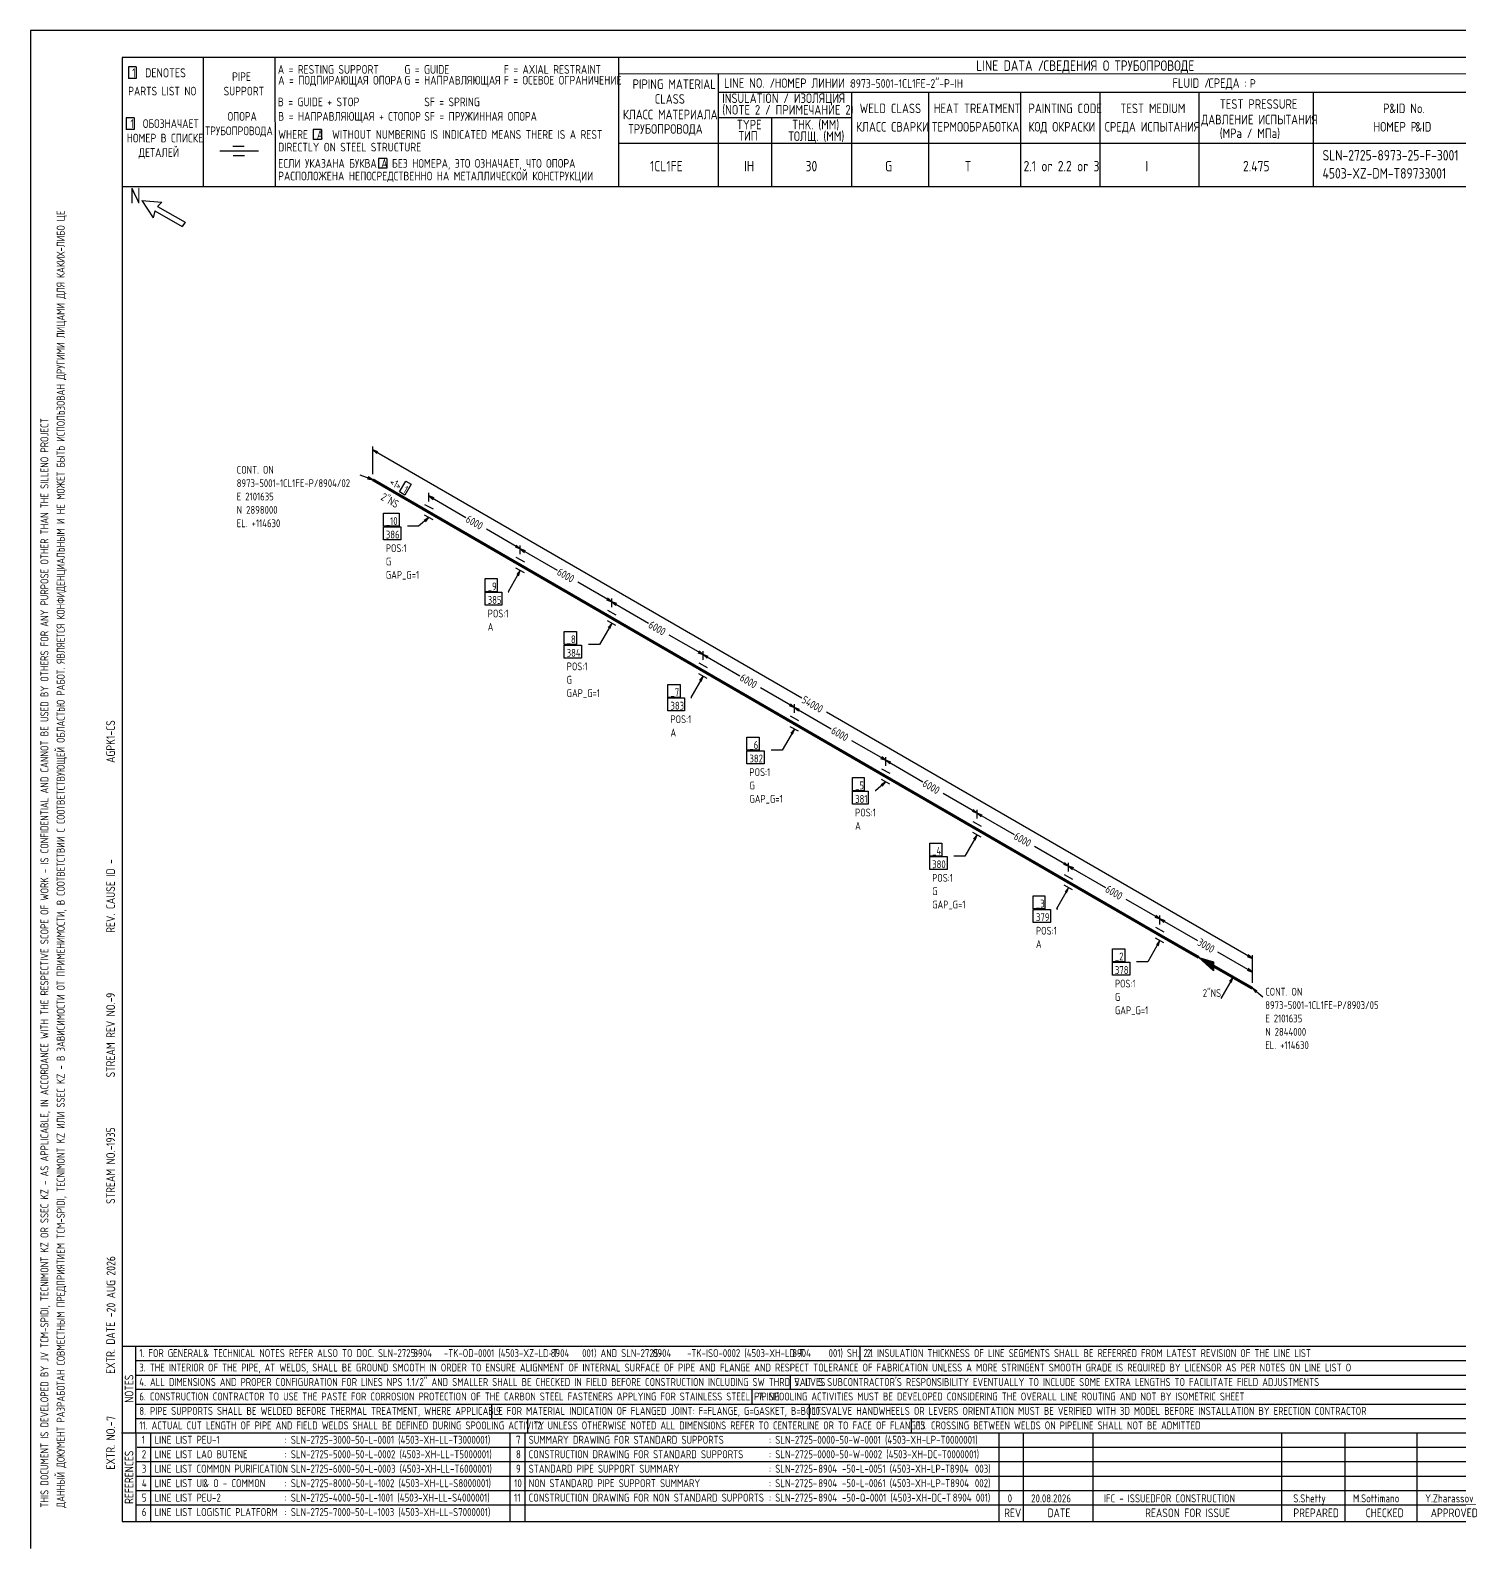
# Model space of a CAD drawing. Extents: x -1005 to 594, y -998 to 420.
# Drawn here: x 0 to 395.4, y 0 to 420 of the extents above; entities that cross this region are included whole.
import ezdxf

# ---------------------------------------------------------------- set-up
doc = ezdxf.new("R2010")
doc.units = 0
doc.styles.add('TTFN17', font='GOST type A')

msp = doc.modelspace()

# ---------------------------------------------------------------- linework, layer by layer
at = {"layer": 'GT_1', "flags": 128}
for points in [[(0, 420), (0, 0)], [(594, 420), (0, 420)], [(589.1, 412.5), (25.4, 412.5)], [(25.4, 412.5), (25.4, 7.5)], [(47.8, 412.5), (47.8, 376.7)], [(67.6, 412.5), (67.7, 376.7)], [(162.7, 412.5), (162.7, 376.7)], [(29.3, 409.9), (27.1, 409.9)], [(27.1, 409.9), (27.1, 406.7)], [(29.3, 409.9), (29.3, 406.7)], [(589.1, 408), (162.7, 407.9)], [(190.3, 407.8), (190.3, 376.7)], [(29.3, 406.7), (27.1, 406.7)], [(190.3, 402.9), (402.7, 402.9)], [(227.1, 402.9), (227.1, 376.7)], [(248.4, 402.9), (248.4, 376.8)], [(273.9, 402.9), (273.9, 376.7)], [(295.8, 402.9), (295.8, 376.7)], [(323.2, 402.9), (323.2, 376.7)], [(354.8, 402.9), (354.8, 376.8)], [(28.7, 395.8), (26.5, 395.8)], [(26.5, 395.8), (26.5, 392.6)], [(28.7, 395.8), (28.7, 392.6)], [(227.1, 395.8), (190.3, 395.8)], [(205, 395.8), (205, 376.7)], [(28.7, 392.6), (26.5, 392.6)], [(80.5, 392.6), (78.2, 392.6)], [(78.2, 392.6), (78.2, 389.8)], [(80.5, 392.6), (80.5, 389.8)], [(63.1, 386.6), (52.4, 386.6)], [(59.1, 387.9), (56, 387.9)], [(80.5, 389.8), (78.2, 389.8)], [(230.2, 388.7), (162.7, 388.7)], [(402.7, 388.7), (226.9, 388.7)], [(59.2, 385.3), (56.1, 385.3)], [(98.6, 384.6), (96.3, 384.6)], [(96.3, 384.6), (96.3, 381.9)], [(98.6, 384.6), (98.6, 381.9)], [(98.6, 381.9), (96.3, 381.9)], [(402.7, 376.7), (25.4, 376.7)], [(30.8, 372.9), (34, 368.1)], [(30.8, 372.9), (36.4, 372.5)], [(34.4, 370.1), (34, 368.1)], [(34.4, 370.1), (42, 365.7)], [(36.4, 372.5), (35.2, 371.3)], [(35.2, 371.3), (42.8, 366.9)], [(42.8, 366.9), (42, 365.7)], [(94.725, 297.2), (94.725, 304.85)], [(96.15, 303.425), (94.725, 303.95), (95.85, 302.975)], [(94.725, 303.95), (213.375, 235.325)], [(94.725, 295.7), (91.2, 296.975)], [(93.225, 295.925), (94.725, 295.7), (93.45, 296.45)], [(103.875, 295.325), (105.375, 294.5), (103.575, 291.425), (102.15, 292.325), (103.875, 295.325)], [(110.25, 289.7), (110.25, 292.1)], [(111.675, 290.675), (110.25, 291.2), (111.375, 290.225)], [(110.25, 291.2), (120.45, 285.275)], [(97.65, 286.4), (102, 286.4), (102, 282.8), (97.65, 282.8), (97.65, 286.4)], [(109.05, 288.875), (111.375, 287.6)], [(111.375, 284.6), (109.05, 285.875)], [(97.65, 282.65), (102.45, 282.65), (102.45, 279.05), (97.65, 279.05), (97.65, 282.65)], [(110.25, 285.2), (107.4, 282.8), (104.325, 282.8)], [(109.275, 284.075), (110.25, 285.2), (108.975, 284.45)], [(135.525, 276.575), (126.15, 281.975)], [(134.1, 277.1), (135.525, 276.575), (134.4, 277.55)], [(135.525, 275.075), (135.525, 277.475)], [(135.525, 275.075), (135.525, 277.475)], [(134.325, 274.25), (136.65, 272.975)], [(136.95, 276.05), (135.525, 276.575), (136.65, 275.6)], [(135.525, 276.575), (145.725, 270.65)], [(135.525, 270.575), (132.15, 264.725), (132.375, 264.725)], [(136.65, 269.975), (134.325, 271.25)], [(135, 269.15), (135.525, 270.575), (134.55, 269.45)], [(125.775, 268.325), (129.15, 268.325), (129.15, 264.725), (125.775, 264.725), (125.775, 268.325)], [(160.8, 261.95), (151.425, 267.35)], [(125.775, 264.575), (130.425, 264.575), (130.425, 260.975), (125.775, 260.975), (125.775, 264.575)], [(159.375, 262.475), (160.8, 261.95), (159.675, 262.925)], [(160.8, 260.45), (160.8, 262.85)], [(160.8, 260.45), (160.8, 262.85)], [(162.225, 261.425), (160.8, 261.95), (161.925, 260.975)], [(160.8, 261.95), (171, 256.025)], [(159.6, 259.625), (161.925, 258.35)], [(161.925, 255.35), (159.6, 256.625)], [(147.675, 253.7), (151.05, 253.7), (151.05, 250.1), (147.675, 250.1), (147.675, 253.7)], [(160.8, 255.95), (157.425, 250.1), (154.35, 250.1)], [(160.275, 254.525), (160.8, 255.95), (159.825, 254.825)], [(186.075, 247.325), (176.7, 252.725)], [(147.675, 249.95), (152.475, 249.95), (152.475, 246.35), (147.675, 246.35), (147.675, 249.95)], [(184.65, 247.85), (186.075, 247.325), (184.95, 248.3)], [(186.075, 245.825), (186.075, 248.225)], [(186.075, 245.825), (186.075, 248.225)], [(184.875, 245), (187.2, 243.725)], [(187.5, 246.8), (186.075, 247.325), (187.2, 246.35)], [(186.075, 247.325), (196.275, 241.4)], [(186.075, 241.325), (182.7, 235.475), (182.925, 235.475)], [(187.2, 240.725), (184.875, 242)], [(185.55, 239.9), (186.075, 241.325), (185.1, 240.2)], [(176.325, 239.075), (179.7, 239.075), (179.7, 235.475), (176.325, 235.475), (176.325, 239.075)], [(176.325, 235.325), (180.975, 235.325), (180.975, 231.725), (176.325, 231.725), (176.325, 235.325)], [(211.35, 232.7), (201.975, 238.1)], [(209.925, 233.225), (211.35, 232.7), (210.225, 233.675)], [(211.35, 231.2), (211.35, 233.6)], [(211.35, 231.2), (211.35, 233.6)], [(212.775, 232.175), (211.35, 232.7), (212.475, 231.725)], [(211.35, 232.7), (221.55, 226.775)], [(338.025, 163.25), (220.2, 231.425)], [(210.15, 230.375), (212.475, 229.1)], [(212.475, 226.1), (210.15, 227.375)], [(198.225, 224.45), (201.6, 224.45), (201.6, 220.85), (198.225, 220.85), (198.225, 224.45)], [(211.35, 226.7), (207.975, 220.85), (204.9, 220.85)], [(210.825, 225.275), (211.35, 226.7), (210.375, 225.575)], [(236.625, 218.075), (227.25, 223.475)], [(198.225, 220.7), (203.025, 220.7), (203.025, 217.1), (198.225, 217.1), (198.225, 220.7)], [(235.2, 218.6), (236.625, 218.075), (235.5, 219.05)], [(236.625, 216.575), (236.625, 218.975)], [(236.625, 216.575), (236.625, 218.975)], [(235.425, 215.75), (237.75, 214.475)], [(238.05, 217.55), (236.625, 218.075), (237.75, 217.1)], [(236.625, 218.075), (246.825, 212.15)], [(227.4, 213.275), (230.625, 213.275), (230.625, 209.675), (227.4, 209.675), (227.4, 213.275)], [(236.625, 212.075), (233.775, 209.675), (233.7, 209.675)], [(235.65, 210.95), (236.625, 212.075), (235.35, 211.325)], [(237.75, 211.475), (235.425, 212.75)], [(227.4, 209.525), (231.75, 209.525), (231.75, 205.925), (227.4, 205.925), (227.4, 209.525)], [(261.9, 203.45), (252.525, 208.85)], [(260.475, 203.975), (261.9, 203.45), (260.775, 204.425)], [(261.9, 201.95), (261.9, 204.35)], [(261.9, 201.95), (261.9, 204.35)], [(263.325, 202.925), (261.9, 203.45), (263.025, 202.475)], [(261.9, 203.45), (272.1, 197.525)], [(261.9, 197.45), (258.525, 191.6), (255.45, 191.6)], [(260.7, 201.125), (263.025, 199.85)], [(263.025, 196.85), (260.7, 198.125)], [(261.375, 196.025), (261.9, 197.45), (260.925, 196.325)], [(248.775, 195.2), (252.15, 195.2), (252.15, 191.6), (248.775, 191.6), (248.775, 195.2)], [(287.175, 188.825), (277.8, 194.225)], [(248.775, 191.45), (253.575, 191.45), (253.575, 187.85), (248.775, 187.85), (248.775, 191.45)], [(285.75, 189.35), (287.175, 188.825), (286.05, 189.8)], [(287.175, 187.325), (287.175, 189.725)], [(287.175, 187.325), (287.175, 189.725)], [(285.975, 186.5), (288.3, 185.225)], [(288.6, 188.3), (287.175, 188.825), (288.3, 187.85)], [(287.175, 188.825), (297.375, 182.9)], [(287.175, 182.825), (283.8, 176.975), (284.175, 176.975)], [(288.3, 182.225), (285.975, 183.5)], [(286.65, 181.4), (287.175, 182.825), (286.2, 181.7)], [(277.425, 180.575), (280.65, 180.575), (280.65, 176.975), (277.425, 176.975), (277.425, 180.575)], [(277.425, 176.825), (282.225, 176.825), (282.225, 173.225), (277.425, 173.225), (277.425, 176.825)], [(312.45, 174.2), (303.075, 179.6)], [(311.025, 174.725), (312.45, 174.2), (311.325, 175.175)], [(312.45, 172.7), (312.45, 175.1)], [(312.45, 172.7), (312.45, 175.1)], [(313.875, 173.675), (312.45, 174.2), (313.575, 173.225)], [(312.45, 174.2), (322.875, 168.2)], [(312.45, 168.2), (309.075, 162.35), (306, 162.35)], [(311.25, 171.875), (313.575, 170.6)], [(313.575, 167.6), (311.25, 168.875)], [(311.925, 166.775), (312.45, 168.2), (311.475, 167.075)], [(299.325, 165.95), (302.7, 165.95), (302.7, 162.35), (299.325, 162.35), (299.325, 165.95)], [(338.025, 159.5), (328.425, 164.975)], [(336.6, 163.775), (338.025, 163.25), (336.9, 164.225)], [(338.025, 156.5), (338.025, 164.15)], [(299.325, 162.2), (304.125, 162.2), (304.125, 158.6), (299.325, 158.6), (299.325, 162.2)], [(327.3, 161.15), (327.3, 159.8), (323.175, 163.55), (327.3, 162.35), (327.3, 159.95), (323.55, 163.325), (327.3, 162.275), (327.3, 160.175), (324, 163.1), (327.3, 162.05), (327.3, 160.325), (324.375, 162.8), (327.3, 161.9), (327.3, 160.475), (324.75, 162.65), (327.3, 161.75), (327.3, 160.625), (325.2, 162.35), (327.3, 161.6), (327.3, 160.85), (325.5, 162.2), (327.3, 161.375), (327.3, 161), (325.95, 161.9), (327.3, 161.225), (327.3, 161.15), (323.175, 163.55)], [(336.6, 160.025), (338.025, 159.5), (336.9, 160.475)], [(338.025, 156.5), (338.025, 160.4)], [(332.7, 158.075), (329.325, 152.225)], [(332.175, 156.65), (332.7, 158.075), (331.725, 156.95)], [(339.3, 154.25), (338.025, 155), (339, 153.875)], [(338.025, 155), (340.875, 152.6)], [(25.3, 56), (402.7, 56)], [(29.1, 56), (29.2, 7.5)], [(229.4, 56), (229.4, 52)], [(29.1, 52), (402.7, 52)], [(29.1, 48), (402.7, 48)], [(210.2, 48), (210.2, 44)], [(402.7, 44), (29.1, 44)], [(199.6, 44), (199.6, 40)], [(29.2, 40), (402.7, 40)], [(127.6, 40), (127.6, 36)], [(215.4, 40), (215.4, 36)], [(29.1, 36), (402.7, 36)], [(137.5, 36), (137.5, 32)], [(243.6, 36), (243.6, 32)], [(25.2, 32), (402.7, 32)], [(33.2, 32), (33.2, 7.6)], [(132.6, 32), (132.6, 7.6)], [(136.8, 32), (136.8, 7.6)], [(267.9, 32), (267.9, 7.5)], [(274.6, 32), (274.6, 7.5)], [(293.9, 32), (293.9, 7.5)], [(346.1, 32), (346.1, 7.5)], [(363.6, 32), (363.6, 7.5)], [(383.5, 32), (383.5, 7.5)], [(402.7, 28), (29.5, 28)], [(402.7, 24), (29.1, 24)], [(402.7, 20), (29.1, 20)], [(402.7, 16), (29.1, 16)], [(402.7, 12), (29.2, 12)], [(25.4, 7.5), (589.1, 7.5)], [(0, 0), (0, 0)]]:
    msp.add_lwpolyline(points, dxfattribs=at)
at = {"layer": 'GT_1', "const_width": 0.8, "flags": 128}
for points in [[(110.25, 286.7), (94.725, 295.7)], [(135.525, 272.075), (110.25, 286.7)], [(160.8, 257.45), (135.525, 272.075)], [(186.075, 242.825), (160.8, 257.45)], [(211.35, 228.2), (186.075, 242.825)], [(236.625, 213.575), (211.35, 228.2)], [(261.9, 198.95), (236.625, 213.575)], [(287.175, 184.325), (261.9, 198.95)], [(312.45, 169.7), (287.175, 184.325)], [(323.175, 163.55), (312.45, 169.7)], [(338.025, 155), (327.3, 161.15)]]:
    msp.add_lwpolyline(points, dxfattribs=at)

# ---------------------------------------------------------------- texts
at = {"layer": 'GT_1', "style": 'TTFN17'}
for s, height, p in [('LINE DATA /', 2.8875, (261.633, 408.8)), ('СВЕДЕНИЯ О ТРУБОПРОВОДЕ', 2.8875, (280.233, 408.8)), (' 1  DENOTES', 2.5025, (26.875, 407)), (' PIPE', 2.4062, (54.561, 406)), ('A = RESTING SUPPORT', 2.40625, (68.461, 408)), ('A = ПОДПИРАЮЩАЯ ОПОРА', 2.40625, (68.561, 405)), ('G = GUIDE', 2.4062, (103.461, 408)), ('G = НАПРАВЛЯЮЩАЯ', 2.40625, (103.461, 405)), ('F = AXIAL RESTRAINT', 2.40625, (130.961, 408)), ('F = ОСЕВОЕ ОГРАНИЧЕНИЕ', 2.40625, (130.961, 405)), ('PARTS LIST NO', 2.40625, (27.061, 402)), ('SUPPORT', 2.4062, (53.461, 402)), ('PIPING MATERIAL', 2.64687, (166.597, 403.8)), ('LINE NO. /', 2.6469, (191.897, 404.1)), ('НОМЕР ЛИНИИ :', 2.59875, (205.89, 404.1)), ('8973-5001-1CL1FE-2"-P-IH', 2.40625, (226.861, 404.1)), ('FLUID /', 2.6469, (315.897, 404.1)), ('СРЕДА :', 2.6469, (325.897, 404.1)), ('P', 2.406, (337.361, 404.1)), ('B = GUIDE + STOP', 2.40625, (68.461, 399)), ('SF = SPRING', 2.40625, (108.961, 399)), ('CLASS', 2.6469, (172.697, 399.7)), ('(NOTE 2 / ПРИМЕЧАНИЕ 2)', 2.64687, (191.397, 396.7)), ('INSULATION / ИЗОЛЯЦИЯ', 2.64687, (191.397, 399.9)), ('WELD CLASS', 2.6469, (229.397, 397.1)), ('HEAT TREATMENT', 2.64687, (249.897, 397.1)), ('PAINTING CODE', 2.64687, (276.097, 397.1)), ('TEST MEDIUM', 2.64687, (301.497, 397.1)), ('TEST PRESSURE', 2.64687, (328.997, 398.3)), ('P', 2.647, (374.197, 397.1)), ('&ID No.', 2.6469, (375.908, 397.1)), (' 1  ОБОЗНАЧАЕТ', 2.40625, (26.461, 393)), ('ОПОРА', 2.4062, (54.561, 395)), ('B = НАПРАВЛЯЮЩАЯ + СТОПОР', 2.40625, (68.561, 395)), ('SF = ПРУЖИННАЯ ОПОРА', 2.40625, (108.961, 395)), ('КЛАСС МАТЕРИАЛА', 2.64687, (163.897, 395.4)), ('TYPE', 2.6469, (195.397, 392.6)), ('THK. (MM)', 2.6469, (210.697, 392.6)), ('ДАВЛЕНИЕ ИСПЫТАНИЯ', 2.64687, (323.897, 394)), ('НОМЕР В СПИСКЕ', 2.40625, (26.661, 389)), ('ТРУБОПРОВОДА', 2.40625, (48.361, 391)), ('WHERE  A  WITHOUT NUMBERING IS INDICATED MEANS THERE IS A REST', 2.40625, (68.561, 390)), ('ТРУБОПРОВОДА', 2.64687, (165.397, 391.4)), ('ТИП', 2.6469, (195.897, 389.5)), ('ТОЛЩ. (ММ)', 2.6469, (209.697, 389.4)), ('КЛАСС СВАРКИ', 2.64687, (228.397, 392)), ('ТЕРМООБРАБОТКА', 2.64687, (249.397, 392)), ('КОД ОКРАСКИ', 2.64687, (276.097, 392)), ('СРЕДА ИСПЫТАНИЯ', 2.64687, (297.197, 392)), ('(MPa / МПа)', 2.64687, (328.997, 390.2)), ('НОМЕР P', 2.6469, (371.497, 392)), ('&ID', 2.6469, (383.097, 392)), ('ДЕТАЛЕЙ', 2.4062, (29.961, 385)), ('DIRECTLY ON STEEL STRUCTURE', 2.40625, (68.561, 386.5)), ('SLN-2725-8973-25-F-3001', 2.8875, (357.433, 384)), ('ЕСЛИ УКАЗАНА БУКВА A БЕЗ НОМЕРА, ЭТО ОЗНАЧАЕТ, ЧТО ОПОРА', 2.40625, (68.561, 382)), ('1CL1FE', 2.8875, (171.433, 381)), ('IH', 2.8875, (197.433, 381)), ('30', 2.8875, (214.433, 381)), ('G', 2.888, (236.433, 381)), ('T', 2.888, (258.433, 381)), ('2.1 or 2.2 or 3', 2.8875, (274.733, 381)), ('I', 2.888, (308.433, 381)), ('2.475', 2.8875, (335.433, 381)), ('РАСПОЛОЖЕНА НЕПОСРЕДСТВЕННО НА МЕТАЛЛИЧЕСКОЙ КОНСТРУКЦИИ', 2.40625, (68.561, 378.5)), ('4503-XZ-DM-T89733001', 2.8875, (357.433, 379)), ('N', 4.331, (27.55, 372.1)), ('CONT. ON', 2.1656, (57.073, 297.35)), ('8973-5001-1CL1FE-P/8904/02', 2.16562, (57.073, 293.653)), ('E 2101635', 2.1656, (57.073, 289.955)), ('N 2898000', 2.1656, (57.073, 286.258)), ('EL. +114630', 2.16562, (57.073, 282.56)), ('_10', 2.1656, (98.325, 283.175)), ('386', 2.1656, (98.325, 279.425)), ('POS:1', 2.1656, (98.325, 275.675)), ('G', 2.166, (98.325, 271.978)), ('GAP_G=1', 2.1656, (98.325, 268.28)), ('_9', 2.1656, (126.508, 265.1)), ('385', 2.1656, (126.508, 261.35)), ('POS:1', 2.1656, (126.508, 257.6)), ('A', 2.166, (126.508, 253.903)), ('_8', 2.1656, (148.35, 250.475)), ('384', 2.1656, (148.35, 246.725)), ('POS:1', 2.1656, (148.35, 242.975)), ('G', 2.166, (148.35, 239.278)), ('GAP_G=1', 2.1656, (148.35, 235.58)), ('_7', 2.1656, (177.058, 235.85)), ('383', 2.1656, (177.058, 232.1)), ('A', 2.166, (177.058, 224.653)), ('POS:1', 2.1656, (177.058, 228.35)), ('_6', 2.1656, (198.9, 221.225)), ('382', 2.1656, (198.9, 217.475)), ('POS:1', 2.1656, (198.9, 213.725)), ('G', 2.166, (198.9, 210.028)), ('_5', 2.1656, (228.133, 210.05)), ('GAP_G=1', 2.1656, (198.9, 206.33)), ('381', 2.1656, (228.133, 206.3)), ('POS:1', 2.1656, (228.133, 202.55)), ('A', 2.166, (228.133, 198.853)), ('_4', 2.1656, (249.45, 191.975)), ('380', 2.1656, (249.45, 188.225)), ('POS:1', 2.1656, (249.45, 184.475)), ('G', 2.166, (249.45, 180.778)), ('GAP_G=1', 2.1656, (249.45, 177.08)), ('_3', 2.1656, (278.158, 177.35)), ('379', 2.1656, (278.158, 173.6)), ('A', 2.166, (278.158, 166.153)), ('POS:1', 2.1656, (278.158, 169.85)), ('_2', 2.1656, (300, 162.725)), ('378', 2.1656, (300, 158.975)), ('POS:1', 2.1656, (300, 155.225)), ('G', 2.166, (300, 151.528)), ('2"NS', 2.1656, (324.297, 152.6)), ('CONT. ON', 2.1656, (341.575, 152.975)), ('8973-5001-1CL1FE-P/8903/05', 2.16562, (341.575, 149.278)), ('GAP_G=1', 2.1656, (300, 147.83)), ('E 2101635', 2.1656, (341.575, 145.58)), ('N 2844000', 2.1656, (341.575, 141.883)), ('EL. +114630', 2.16562, (341.575, 138.185)), ('1. FOR GENERAL', 2.18487, (30.128, 53)), ('& TECHNICAL NOTES REFER ALSO TO DOC. SLN-2725-      -TK-OD-0001 (4503-XZ-LD-T      001) AND SLN-2725-      -TK-ISO-0002 (4503-XH-LD-T      001) SH. 2.1', 2.18487, (47.868, 53)), ('8904', 2.1849, (105.928, 53)), ('8904', 2.1849, (143.928, 53)), ('8904', 2.1849, (172.128, 53)), ('8904', 2.1849, (210.728, 53)), ('2. INSULATION THICKNESS OF LINE SEGMENTS SHALL BE REFERRED FROM LATEST REVISION OF THE LINE LIST', 2.18487, (231.328, 53)), ('3. THE INTERIOR OF THE PIPE, AT WELDS, SHALL BE GROUND SMOOTH IN ORDER TO ENSURE ALIGNMENT OF INTERNAL SURFACE OF PIPE AND FLANGE AND RESPECT TOLERANCE OF FABRICATION UNLESS A MORE STRINGENT SMOOTH GRADE IS REQUIRED BY LICENSOR AS PER NOTES ON LINE LIST O', 2.18487, (30.128, 49)), ('4. ALL DIMENSIONS AND PROPER CONFIGURATION FOR LINES NPS 1.1/2" AND SMALLER SHALL BE CHECKED IN FIELD BEFORE CONSTRUCTION INCLUDING SW THRD VALVES', 2.18487, (30.128, 45)), ("5. IT IS SUBCONTRACTOR'S RESPONSIBILITY EVENTUALLY TO INCLUDE SOME EXTRA LENGTHS TO FACILITATE FIELD ADJUSTMENTS", 2.18487, (211.328, 45)), ('6. CONSTRUCTION CONTRACTOR TO USE THE PASTE FOR CORROSION PROTECTION OF THE CARBON STEEL FASTENERS APPLYING FOR STAINLESS STEEL PIPING', 2.18487, (30.128, 41)), ('7. SPOOLING ACTIVITIES MUST BE DEVELOPED CONSIDERING THE OVERALL LINE ROUTING AND NOT BY ISOMETRIC SHEET', 2.18487, (201.328, 41)), ('8. PIPE SUPPORTS SHALL BE WELDED BEFORE THERMAL TREATMENT, WHERE APPLICABLE', 2.18487, (30.128, 37)), ('9. FOR MATERIAL INDICATION OF FLANGED JOINT: F=FLANGE, G=GASKET, B=BOLTS', 2.18487, (128.828, 37)), ('10. VALVE HANDWHEELS OR LEVERS ORIENTATION MUST BE VERIFIED WITH 3D MODEL BEFORE INSTALLATION BY ERECTION CONTRACTOR', 2.18487, (216.328, 37)), ('11. ACTUAL CUT LENGTH OF PIPE AND FIELD WELDS SHALL BE DEFINED DURING SPOOLING ACTIVITY', 2.18487, (30.128, 33)), ('12. UNLESS OTHERWISE NOTED ALL DIMENSIONS REFER TO CENTERLINE OR TO FACE OF FLANGES', 2.18487, (139.328, 33)), ('13. CROSSING BETWEEN WELDS ON PIPELINE SHALL NOT BE ADMITTED', 2.18487, (245.328, 33)), ('1', 2.214, (30.832, 29)), ('LINE LIST PEU-1', 2.21375, (34.332, 29)), (': SLN-2725-3000-50-L-0001 (4503-XH-LL-T3000001)', 2.21375, (70.332, 29)), ('7', 2.214, (134.332, 29)), ('SUMMARY DRAWING FOR STANDARD SUPPORTS', 2.21375, (137.832, 29)), (': SLN-2725-0000-50-W-0001 (4503-XH-LP-T0000001)', 2.21375, (204.332, 29)), ('2', 2.214, (30.832, 25)), ('LINE LIST LAO BUTENE', 2.21375, (34.332, 25)), (': SLN-2725-5000-50-L-0002 (4503-XH-LL-T5000001)', 2.21375, (70.332, 25)), ('8', 2.214, (134.332, 25)), ('CONSTRUCTION DRAWING FOR STANDARD SUPPORTS', 2.21375, (137.832, 25)), (': SLN-2725-0000-50-W-0002 (4503-XH-DC-T0000001)', 2.21375, (204.332, 25)), ('3', 2.214, (30.832, 21)), ('LINE LIST COMMON PURIFICATION', 2.21375, (34.332, 21)), (': SLN-2725-6000-50-L-0003 (4503-XH-LL-T6000001)', 2.21375, (70.332, 21)), ('9', 2.214, (134.332, 21)), ('STANDARD PIPE SUPPORT SUMMARY', 2.21375, (137.832, 21)), (': SLN-2725-      -50-L-0051 (4503-XH-LP-T      003)', 2.21375, (204.332, 21)), ('8904', 2.2138, (217.932, 21)), ('8904', 2.2138, (254.332, 21)), ('4', 2.214, (30.832, 17)), ('LINE LIST UI', 2.21375, (34.332, 17)), ('& O - COMMON', 2.21375, (47.849, 17)), (': SLN-2725-8000-50-L-1002 (4503-XH-LL-S8000001)', 2.21375, (70.332, 17)), ('10', 2.2138, (133.832, 17)), ('NON STANDARD PIPE SUPPORT SUMMARY', 2.21375, (137.832, 17)), (': SLN-2725-      -50-L-0061 (4503-XH-LP-T      002)', 2.21375, (204.332, 17)), ('8904', 2.2138, (217.932, 17)), ('8904', 2.2138, (254.432, 17)), ('5', 2.214, (30.832, 13)), ('LINE LIST PEU-2', 2.21375, (34.332, 13)), (': SLN-2725-4000-50-L-1001 (4503-XH-LL-S4000001)', 2.21375, (70.332, 13)), ('11', 2.2138, (133.832, 13)), ('CONSTRUCTION DRAWING FOR NON STANDARD SUPPORTS', 2.21375, (137.832, 13)), (': SLN-2725-      -50-Q-0001 (4503-XH-DC-T      001)', 2.21375, (204.332, 13)), ('8904', 2.2138, (217.932, 13)), ('8904', 2.2138, (255.132, 13)), ('0', 2.214, (270.332, 12.8)), ('20.08.2026', 2.2138, (276.832, 12.8)), ('IFC - ISSUEDFOR CONSTRUCTION', 2.21375, (296.932, 12.8)), ('S.Shetty', 2.2138, (349.332, 12.8)), ('M.Sottimano', 2.21375, (365.832, 12.8)), ('Y.Zharassov', 2.21375, (385.832, 12.8)), ('6', 2.214, (30.832, 9)), ('LINE LIST LOGISTIC PLATFORM', 2.21375, (34.332, 9)), (': SLN-2725-7000-50-L-1003 (4503-XH-LL-S7000001)', 2.21375, (70.332, 9)), ('REV', 2.4062, (269.361, 8.7)), ('DATE', 2.4062, (281.361, 8.7)), ('REASON FOR ISSUE', 2.40625, (308.361, 8.7)), ('PREPARED', 2.4062, (349.361, 8.7)), ('CHECKED', 2.4062, (369.361, 8.7)), ('APPROVED', 2.4062, (387.361, 8.7))]:
    msp.add_text(s, height=height, dxfattribs=at).set_placement(p)
for s, height, rotation, p in [('ДАННЫЙ ДОКУМЕНТ РАЗРАБОТАН СОВМЕСТНЫМ ПРЕДПРИЯТИЕМ TCM-SPIDI, TECNIMONT KZ ИЛИ SSEC KZ - В ЗАВИСИМОСТИ ОТ ПРИМЕНИМОСТИ, В СООТВЕТСТВИИ С СООТВЕТСТВУЮЩЕЙ ОБЛАСТЬЮ РАБОТ. ЯВЛЯЕТСЯ КОНФИДЕНЦИАЛЬНЫМ И НЕ МОЖЕТ БЫТЬ ИСПОЛЬЗОВАН ДРУГИМИ ЛИЦАМИ ДЛЯ КАКИХ-ЛИБО ЦЕ', 2.21375, 90, (9.5, 11.332)), ('THIS DOCUMENT IS DEVELOPED BY JV TCM-SPIDI, TECNIMONT KZ OR SSEC KZ - AS APPLICABLE, IN ACCORDANCE WITH THE RESPECTIVE SCOPE OF WORK - IS CONFIDENTIAL AND CANNOT BE USED BY OTHERS FOR ANY PURPOSE OTHER THAN THE SILLENO PROJECT', 2.21375, 90, (5, 11.332)), ('<1>', 2.1656, -30, (99.118, 294.423)), ('2"NS', 2.1656, -30, (96.734, 290.293)), ('1', 2.166, -30, (102.893, 292.243)), ('6000', 2.1656, -30, (120.181, 284.151)), ('6000', 2.1656, -30, (145.456, 269.526)), ('6000', 2.1656, -30, (170.731, 254.901)), ('6000', 2.1656, -30, (196.006, 240.276)), ('54000', 2.1656, -30, (213.13, 234.175)), ('AGPK1-CS', 2.4062, 90, (23.4, 217.361)), ('6000', 2.1656, -30, (221.281, 225.651)), ('6000', 2.1656, -30, (246.556, 211.026)), ('6000', 2.1656, -30, (271.831, 196.401)), ('REV. CAUSE ID -', 2.40625, 90, (23.4, 170.361)), ('6000', 2.1656, -30, (297.106, 181.776)), ('3000', 2.1656, -30, (322.598, 167.075)), ('STREAM REV NO.-', 2.40625, 90, (23.4, 130.361)), ('9', 2.406, 90, (23.4, 152.361)), ('1935', 2.4062, 90, (23.4, 111.361)), ('STREAM NO.-', 2.40625, 90, (23.4, 95.361)), ('20 AUG 2026', 2.40625, 90, (23.5, 65.361)), ('EXTR. DATE -', 2.40625, 90, (23.4, 48.361)), ('NOTES', 2.4062, 90, (28.5, 40.361)), ('EXTR. NO.-', 2.4062, 90, (23.4, 21.861)), ('7', 2.406, 90, (23.5, 35.361)), ('REFERENCES', 2.4062, 90, (28.5, 12.361))]:
    msp.add_text(s, height=height, rotation=rotation, dxfattribs=at).set_placement(p)

doc.saveas('drawing.dxf')
